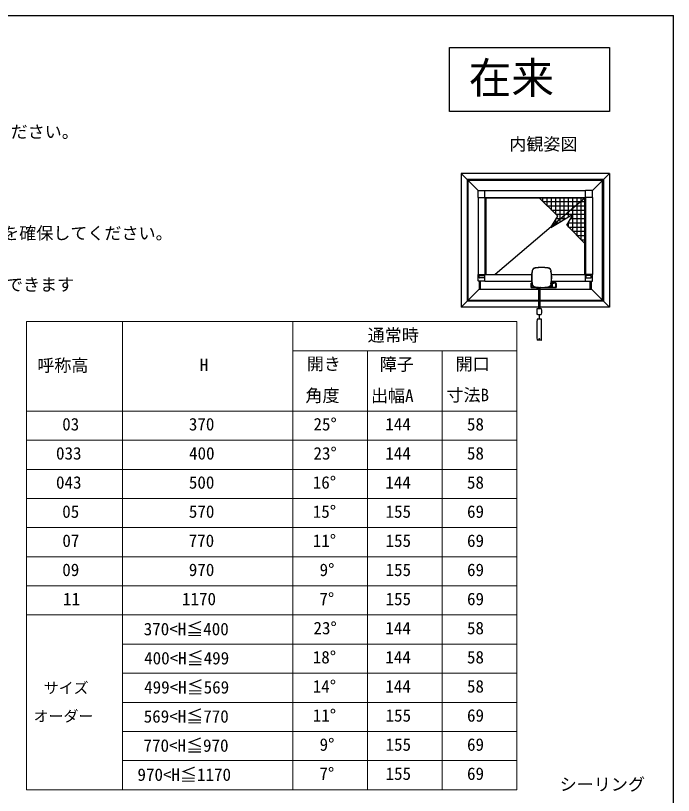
# Model space of a CAD drawing. Units: millimetres, scale not verified. Extents: x -525 to 525, y -783 to 779.
# Drawn here: x 216.4 to 525, y 381.3 to 747.3 of the extents above; entities that cross this region are included whole.
import ezdxf
from ezdxf.enums import TextEntityAlignment as Align

# ---------------------------------------------------------------- set-up
doc = ezdxf.new("R2010")
doc.units = ezdxf.units.MM
doc.header["$LTSCALE"] = 4
doc.layers.add('0-1_TABLE1', color=7, linetype='Continuous', lineweight=18)
for name, color, linetype in [('0-2_USER1', 3, 'Continuous'), ('0-6_YKK_A1', 4, 'Continuous'), ('0-7_YKK_D', 6, 'Continuous'), ('0-8_YKK_ZWAK', 7, 'Continuous')]:
    doc.layers.add(name, color=color, linetype=linetype)
doc.styles.add('ＭＳ ゴシック', font='')
doc.styles.get('ＭＳ ゴシック').set_extended_font_data('MS Gothic')

msp = doc.modelspace()

# ---------------------------------------------------------------- linework, layer by layer
at = {"layer": '0-1_TABLE1'}
for p, q in [((221.497, 603.689), (451.497, 603.689)), ((221.497, 603.689), (221.497, 384.022)), ((266.497, 603.689), (266.497, 384.022)), ((346.497, 603.689), (346.497, 384.022)), ((451.497, 603.689), (451.497, 384.022)), ((346.497, 590.022), (451.497, 590.022)), ((381.497, 590.022), (381.497, 384.022)), ((416.497, 590.022), (416.497, 384.022)), ((221.497, 561.689), (451.497, 561.689)), ((221.497, 548.022), (451.497, 548.022)), ((221.497, 534.356), (451.497, 534.356)), ((221.497, 520.689), (451.497, 520.689)), ((221.497, 507.022), (451.497, 507.022)), ((221.497, 493.356), (451.497, 493.356)), ((221.497, 479.689), (451.497, 479.689)), ((221.497, 466.022), (451.497, 466.022)), ((266.497, 452.356), (451.497, 452.356)), ((266.497, 438.689), (451.497, 438.689)), ((266.497, 425.022), (451.497, 425.022)), ((266.497, 411.356), (451.497, 411.356)), ((266.497, 397.689), (451.497, 397.689)), ((221.497, 384.022), (451.497, 384.022))]:
    msp.add_line(p, q, dxfattribs=at)
at = {"layer": '0-2_USER1'}
msp.add_lwpolyline([(420, 732.3), (495, 732.3), (495, 702.3), (420, 702.3)], close=True, dxfattribs=at)
at = {"layer": '0-6_YKK_A1'}
for p, q in [((433.339, 665.208), (425.4, 673.147)), ((425.4, 673.147), (425.4, 610.547)), ((495, 673.147), (425.4, 673.147)), ((428.2, 670.347), (428.2, 613.347)), ((492.2, 670.347), (428.2, 670.347)), ((495, 673.147), (487.061, 665.208)), ((492.2, 670.347), (492.2, 613.347)), ((495, 673.147), (495, 610.547)), ((433.33, 661.997), (433.33, 665.167)), ((436.6, 665.247), (483.8, 665.247)), ((436.6, 661.997), (436.6, 665.177)), ((483.8, 661.997), (483.8, 665.177)), ((487.07, 661.997), (487.07, 665.167)), ((433.42, 661.997), (433.33, 661.997)), ((433.35, 661.997), (436.6, 661.997)), ((433.35, 661.997), (433.35, 625.847)), ((437, 661.547), (436.55, 661.997)), ((436.6, 661.997), (436.6, 625.847)), ((436.6, 661.997), (483.8, 661.997)), ((461.87, 661.997), (470.714, 653.153)), ((463.8, 660.067), (463.8, 661.997)), ((463.8, 660.067), (483.8, 660.067)), ((465.8, 658.067), (465.8, 661.997)), ((467.8, 656.067), (467.8, 661.997)), ((469.8, 654.067), (469.8, 661.997)), ((471.8, 650.411), (471.8, 661.997)), ((473.8, 651.611), (473.8, 661.997)), ((475.8, 652.811), (475.8, 661.997)), ((477.8, 654.011), (477.8, 661.997)), ((479.8, 644.067), (479.8, 661.997)), ((481.8, 642.067), (481.8, 661.997)), ((483.8, 661.997), (483.8, 625.847)), ((486.98, 661.997), (483.8, 661.997)), ((484.348, 661.997), (484.297, 661.997)), ((486.98, 661.997), (487.07, 661.997)), ((487.05, 661.997), (487.05, 625.847)), ((465.8, 658.067), (483.8, 658.067)), ((467.8, 656.067), (483.8, 656.067)), ((467.532, 647.85), (478.138, 654.214)), ((467.532, 647.85), (470.714, 653.153)), ((469.8, 654.067), (477.893, 654.067)), ((469.8, 649.211), (469.8, 651.63)), ((470.062, 652.067), (474.56, 652.067)), ((474.956, 648.91), (478.138, 654.214)), ((476.85, 652.067), (483.8, 652.067)), ((477.8, 646.067), (477.8, 653.65)), ((478.05, 654.067), (483.8, 654.067)), ((467.662, 648.067), (467.893, 648.067)), ((467.8, 648.011), (467.8, 648.297)), ((468.862, 650.067), (471.226, 650.067)), ((474.956, 648.91), (483.8, 640.067)), ((475.65, 650.067), (483.8, 650.067)), ((475.8, 648.067), (475.8, 650.317)), ((475.8, 648.067), (483.8, 648.067)), ((477.8, 646.067), (483.8, 646.067)), ((479.8, 644.067), (483.8, 644.067)), ((481.8, 642.067), (483.8, 642.067)), ((433.42, 625.847), (436.6, 625.847)), ((436.6, 625.847), (458.479, 625.847)), ((436.6, 622.817), (436.6, 625.847)), ((467.864, 625.847), (483.8, 625.847)), ((486.98, 625.847), (483.8, 625.847)), ((483.8, 622.817), (483.8, 625.847)), ((436.6, 622.727), (433.43, 622.727)), ((433.93, 624.283), (433.93, 625.214)), ((434.03, 625.313), (436.33, 625.313)), ((436.33, 624.183), (434.03, 624.183)), ((434.4, 622.727), (434.4, 618.947)), ((436.43, 625.214), (436.43, 624.283)), ((436.6, 622.817), (436.6, 622.727)), ((436.6, 622.747), (458.509, 622.747)), ((467.849, 622.747), (483.8, 622.747)), ((483.8, 622.817), (483.8, 622.727)), ((483.8, 622.727), (486.97, 622.727)), ((483.97, 625.214), (483.97, 624.283)), ((486.37, 625.313), (484.07, 625.313)), ((484.07, 624.183), (486.37, 624.183)), ((486, 618.947), (486, 622.727)), ((486.47, 624.283), (486.47, 625.214)), ((486.6, 618.947), (486.6, 622.727)), ((433.8, 618.947), (425.4, 610.547)), ((458.34, 619.896), (458.34, 621.746)), ((458.54, 621.746), (458.34, 621.746)), ((458.34, 619.896), (458.54, 619.896)), ((458.341, 619.896), (458.341, 619.836)), ((458.341, 619.836), (458.341, 619.516)), ((458.341, 619.836), (458.429, 619.836)), ((458.429, 619.516), (458.341, 619.516)), ((458.429, 619.836), (460.533, 619.836)), ((460.704, 619.516), (458.429, 619.516)), ((458.54, 619.896), (458.54, 621.746)), ((458.601, 621.746), (458.54, 621.746)), ((458.54, 619.896), (459.54, 619.896)), ((459.54, 619.896), (459.89, 619.896)), ((460.791, 619.516), (460.704, 619.516)), ((460.791, 619.516), (460.791, 619.78)), ((460.791, 619.516), (461.402, 619.516)), ((461.402, 619.516), (461.393, 619.521)), ((461.398, 619.518), (461.422, 619.519)), ((461.691, 619.516), (461.402, 619.516)), ((461.691, 619.708), (461.691, 619.562)), ((461.691, 619.516), (461.691, 619.562)), ((461.711, 619.516), (461.691, 619.516)), ((461.711, 619.797), (461.711, 609.763)), ((462.431, 609.763), (462.431, 619.755)), ((462.641, 619.516), (462.431, 619.516)), ((462.431, 618.947), (486.6, 618.947)), ((462.691, 619.516), (462.641, 619.516)), ((466.402, 619.516), (462.691, 619.516)), ((465.741, 619.78), (465.741, 619.516)), ((466.402, 619.516), (466.393, 619.521)), ((466.398, 619.518), (466.422, 619.519)), ((466.691, 619.516), (466.402, 619.516)), ((466.691, 620.02), (466.691, 619.562)), ((467.591, 619.516), (466.981, 619.516)), ((467.591, 620.982), (467.591, 619.78)), ((468.34, 619.896), (467.591, 619.896)), ((467.591, 619.836), (467.679, 619.836)), ((467.591, 619.78), (467.591, 619.516)), ((467.679, 619.516), (467.591, 619.516)), ((467.679, 619.836), (469.954, 619.836)), ((469.954, 619.516), (467.679, 619.516)), ((469.741, 621.866), (467.758, 621.866)), ((468.34, 621.746), (468.84, 621.746)), ((468.34, 619.896), (468.34, 620.096)), ((468.34, 619.896), (468.84, 619.896)), ((469.84, 621.746), (468.84, 621.746)), ((468.84, 619.896), (469.84, 619.896)), ((469.84, 619.896), (469.84, 621.746)), ((470.04, 621.746), (469.84, 621.746)), ((469.84, 619.896), (470.04, 619.896)), ((469.954, 619.836), (470.041, 619.836)), ((470.041, 619.516), (469.954, 619.516)), ((470.04, 619.896), (470.04, 621.746)), ((470.041, 621.566), (470.04, 621.594)), ((470.041, 621.566), (470.041, 619.836)), ((470.041, 619.516), (470.041, 619.836)), ((495, 610.547), (486.6, 618.947)), ((461.711, 613.347), (428.2, 613.347)), ((462.431, 613.747), (491.8, 613.747)), ((492.2, 613.347), (462.431, 613.347)), ((461.711, 610.547), (425.4, 610.547)), ((461.348, 609.762), (461.082, 609.723)), ((461.35, 609.763), (461.338, 609.763)), ((495, 610.547), (462.431, 610.547)), ((461.339, 607.096), (461.103, 607.096)), ((461.339, 607.096), (463.037, 607.096)), ((462.551, 604.893), (461.592, 604.893)), ((461.981, 607.096), (461.981, 604.893)), ((462.161, 604.893), (462.161, 607.096)), ((461.981, 595.587), (461.981, 595.267)), ((462.161, 595.267), (461.981, 595.267)), ((462.071, 595.267), (462.071, 595.212)), ((462.161, 595.267), (462.161, 595.587))]:
    msp.add_line(p, q, dxfattribs=at)
for points in [[(491.8, 613.747), (491.8, 669.947), (428.6, 669.947), (428.6, 613.747), (461.711, 613.747)], [(433.43, 665.267), (436.6, 665.267), (436.6, 665.177)], [(486.97, 665.267), (483.8, 665.267), (483.8, 665.177)], [(483.4, 625.847), (483.4, 661.547), (437, 661.547), (437, 625.847)], [(483.85, 661.997), (483.4, 661.547), (441.357, 625.847)], [(433.33, 622.827), (433.33, 625.847), (433.42, 625.847)], [(458.758, 627.389), (458.764, 627.382), (458.769, 627.376)], [(460.191, 628.805), (460.184, 628.811), (460.179, 628.816)], [(466.164, 628.816), (465.42, 628.917), (465.204, 628.94)], [(466.164, 628.816), (466.157, 628.81), (466.152, 628.805)], [(467.574, 627.376), (467.58, 627.383), (467.585, 627.389)], [(487.07, 622.827), (487.07, 625.847), (486.98, 625.847)], [(433.8, 622.727), (433.8, 618.947), (461.711, 618.947)], [(458.768, 621.423), (458.761, 621.416), (458.756, 621.411)], [(460.034, 619.896), (459.89, 619.896), (459.89, 619.929)], [(461.711, 619.707), (461.623, 619.711), (460.084, 619.888)], [(466.145, 619.992), (466.152, 619.986), (466.157, 619.981)], [(466.981, 619.516), (466.691, 619.516), (466.691, 619.562)], [(467.586, 621.411), (467.58, 621.417), (467.575, 621.423)], [(468.34, 620.096), (468.34, 621.746), (467.742, 621.746)], [(462.805, 609.763), (462.793, 609.763), (461.35, 609.763)], [(463.062, 609.725), (463.048, 609.728), (462.795, 609.76)], [(461.586, 604.893), (461.44, 604.88), (461.141, 604.839)], [(463.002, 604.839), (462.689, 604.881), (462.557, 604.892)], [(462.987, 594.912), (462.071, 594.912), (461.156, 594.912)]]:
    msp.add_lwpolyline(points, dxfattribs=at)
for centre, radius, start, end in [((433.43, 665.167), 0.1, 90, 180), ((486.97, 665.167), 0.1, 0, 90), ((478.759, 624.396), 20.332, 171.24725, 180), ((478.759, 624.396), 20.255, 171.41948, 180), ((478.759, 624.396), 20.224, 171.49061, 188.48899), ((478.771, 624.396), 20.223, 171.52522, 188.45421), ((460.343, 627.231), 1.699, 99.01614, 171.2485), ((460.41, 627.165), 1.699, 98.84177, 171.41725), ((463.171, 609.409), 19.744, 80.98261, 99.01739), ((463.171, 609.409), 19.668, 81.16046, 98.83954), ((463.171, 609.409), 19.636, 88.30392, 98.76608), ((463.171, 609.393), 19.639, 81.27166, 98.72834), ((465.933, 627.165), 1.699, 8.58275, 81.15823), ((466, 627.231), 1.699, 8.7515, 80.98386), ((447.572, 624.396), 20.223, 351.54584, 8.47472), ((447.584, 624.396), 20.224, 351.51101, 8.50939), ((447.584, 624.396), 20.255, 351.43949, 8.58052), ((447.584, 624.396), 20.332, 351.26631, 8.75275), ((433.43, 622.827), 0.1, 180, 270), ((478.759, 624.396), 20.332, 180, 188.73369), ((478.759, 624.396), 20.255, 180, 188.56051), ((486.97, 622.827), 0.1, 270, 0), ((458.641, 621.566), 0.3, 100.67462, 143.1301), ((460.342, 621.567), 1.699, 188.73411, 261.26589), ((460.409, 621.634), 1.699, 188.56274, 261.43726), ((463.171, 639.983), 20.255, 261.43949, 265.18788), ((463.171, 640.001), 20.228, 261.54793, 278.45207), ((461.897, 612.956), 6.826, 83.7403, 88.20258), ((463.381, 637.571), 17.916, 266.96338, 279.24441), ((462.666, 619.784), 0.05, 234.15183, 268.57173), ((463.171, 639.983), 20.255, 268.56784, 278.56051), ((465.934, 621.634), 1.699, 278.56274, 351.43726), ((466.001, 621.567), 1.699, 278.73411, 351.26589), ((468.291, 619.836), 0.1, 360, 36.8699), ((469.741, 621.566), 0.3, 36.8699, 90), ((470.921, 608.446), 10, 173.15532, 187.25368), ((461.092, 609.626), 0.1, 90, 173.15532), ((463.051, 609.626), 0.1, 6.84468, 90), ((453.221, 608.446), 10, 352.74632, 6.84468), ((570.946, 599.912), 110, 177.48145, 182.55544), ((461.101, 607.196), 0.1, 187.25368, 270), ((461.153, 604.741), 0.1, 98.95948, 177.48145), ((462.99, 604.741), 0.1, 2.51855, 81.04052), ((463.042, 607.196), 0.1, 270, 352.74632), ((353.196, 599.912), 110, 357.44456, 2.51855), ((461.151, 595.007), 0.0953, 178.99257, 272.65915), ((462.071, 595.412), 0.2, 90, 180), ((462.071, 595.412), 0.2, 180, 270), ((462.071, 595.412), 0.2, 0, 90), ((462.071, 595.412), 0.2, 270, 360), ((462.987, 595.012), 0.1, 270, 357.44456)]:
    msp.add_arc(centre, radius, start, end, dxfattribs=at)
for centre, major_axis, start_param, end_param in [((434.03, 625.213), (-0.0713, 0.0706), 5.4945424, 7.0616118), ((434.03, 624.284), (-0.0713, -0.0706), 5.5047589, 7.0718282), ((436.33, 625.213), (-0.0713, -0.0706), 2.3631662, 3.9302356), ((436.33, 624.284), (-0.0713, 0.0706), 2.3529497, 3.9200191), ((484.07, 625.213), (0.0713, -0.0706), 2.3529497, 3.9200191), ((484.07, 624.284), (0.0713, 0.0706), 2.3631662, 3.9302356), ((486.37, 625.213), (0.0713, 0.0706), 5.5047589, 7.0718282), ((486.37, 624.284), (0.0713, -0.0706), 5.4945424, 7.0616118)]:
    msp.add_ellipse(centre, major_axis=major_axis, ratio=0.99628, start_param=start_param, end_param=end_param, dxfattribs=at)
at = {"layer": '0-8_YKK_ZWAK'}
msp.add_line((-525, 747.3), (525, 747.3), dxfattribs=at)
msp.add_lwpolyline([(-525, -782.7), (525, -782.7), (525, 747.3)], dxfattribs=at)

# ---------------------------------------------------------------- texts
at = {"layer": '0-1_TABLE1', "style": 'ＭＳ ゴシック'}
for s, height, p in [('通常時', 5.865, (381.565, 592.628)), ('呼称高', 5.865, (226.543, 578.462)), ('H', 5.865, (302.77, 578.689)), ('開き', 5.865, (353.02, 579.181)), ('障子', 5.865, (387.224, 578.977)), ('開口', 5.865, (422.815, 579.113)), ('角度', 5.865, (352.361, 564.303)), ('出幅A', 5.865, (383.111, 564.235)), ('寸法B', 5.865, (418.52, 564.553)), ('03', 5.865, (238.27, 550.856)), ('370', 5.865, (297.679, 550.856)), ('25°', 5.865, (356.133, 550.856)), ('144', 5.865, (389.838, 550.856)), ('58', 5.865, (428.156, 550.856)), ('033', 5.865, (235.361, 537.189)), ('400', 5.865, (297.77, 537.189)), ('23°', 5.865, (356.133, 537.189)), ('144', 5.865, (389.838, 537.189)), ('58', 5.865, (428.156, 537.189)), ('043', 5.865, (235.361, 523.522)), ('500', 5.865, (297.679, 523.522)), ('16°', 5.865, (355.815, 523.522)), ('144', 5.865, (389.838, 523.522)), ('58', 5.865, (428.156, 523.522)), ('05', 5.865, (238.27, 509.856)), ('570', 5.865, (297.679, 509.856)), ('15°', 5.865, (355.815, 509.856)), ('155', 5.865, (389.952, 509.856)), ('69', 5.865, (428.179, 509.856)), ('07', 5.865, (238.338, 496.189)), ('770', 5.865, (297.588, 496.189)), ('11°', 5.865, (355.815, 496.189)), ('155', 5.865, (389.952, 496.189)), ('69', 5.865, (428.179, 496.189)), ('9°', 5.865, (359.02, 482.522)), ('09', 5.865, (238.293, 482.522)), ('970', 5.865, (297.656, 482.522)), ('155', 5.865, (389.952, 482.522)), ('69', 5.865, (428.179, 482.522)), ('11', 5.865, (238.656, 468.856)), ('1170', 5.865, (294.452, 468.856)), ('7°', 5.865, (358.952, 468.856)), ('155', 5.865, (389.952, 468.856)), ('69', 5.865, (428.179, 468.856)), ('370<H≦400', 5.865, (276.497, 454.735)), ('23°', 5.865, (356.133, 455.189)), ('144', 5.865, (389.838, 455.189)), ('58', 5.865, (428.156, 455.189)), ('400<H≦499', 5.865, (276.702, 441.068)), ('18°', 5.865, (355.815, 441.522)), ('144', 5.865, (389.838, 441.522)), ('58', 5.865, (428.156, 441.522)), ('499<H≦569', 5.865, (276.702, 427.401)), ('14°', 5.865, (355.815, 427.856)), ('サイズ', 5.132, (229.619, 427.674)), ('144', 5.865, (389.838, 427.856)), ('58', 5.865, (428.156, 427.856)), ('オーダー', 5.132, (224.866, 414.456)), ('569<H≦770', 5.865, (276.497, 413.735)), ('11°', 5.865, (355.815, 414.189)), ('155', 5.865, (389.952, 414.189)), ('69', 5.865, (428.179, 414.189)), ('770<H≦970', 5.865, (276.406, 400.068)), ('9°', 5.865, (359.02, 400.522)), ('155', 5.865, (389.952, 400.522)), ('69', 5.865, (428.179, 400.522)), ('970<H≦1170', 5.865, (273.565, 386.401)), ('7°', 5.865, (358.952, 386.856)), ('155', 5.865, (389.952, 386.856)), ('69', 5.865, (428.179, 386.856))]:
    msp.add_text(s, height=height, dxfattribs=at).set_placement(p, align=Align.BOTTOM_LEFT)
at = {"layer": '0-2_USER1', "style": 'ＭＳ ゴシック'}
for s, height, p in [('在来', 14.66, (429, 706.3)), ('・高窓用オペレーターに干渉しないよう、D寸法を56㎜以下におさえてください。', 5.865, (-45.909, 688.091)), ('内観姿図', 5.865, (448, 682.3)), ('・オペレーターの下に棚などを設置する場合は操作ひもの可動スペースを確保してください。', 5.865, (-45.909, 640.506)), ('\u3000\u3000300mmで5回、400mmで4回程度の操作で窓を開ける（閉める）ことができます', 5.865, (-44, 616.355))]:
    msp.add_text(s, height=height, dxfattribs=at).set_placement(p, align=Align.BOTTOM_LEFT)
at = {"layer": '0-7_YKK_D', "style": 'ＭＳ ゴシック'}
msp.add_text('シーリング', height=5.865, dxfattribs=at).set_placement((471.658, 381.851), align=Align.BOTTOM_LEFT)

doc.saveas('drawing.dxf')
